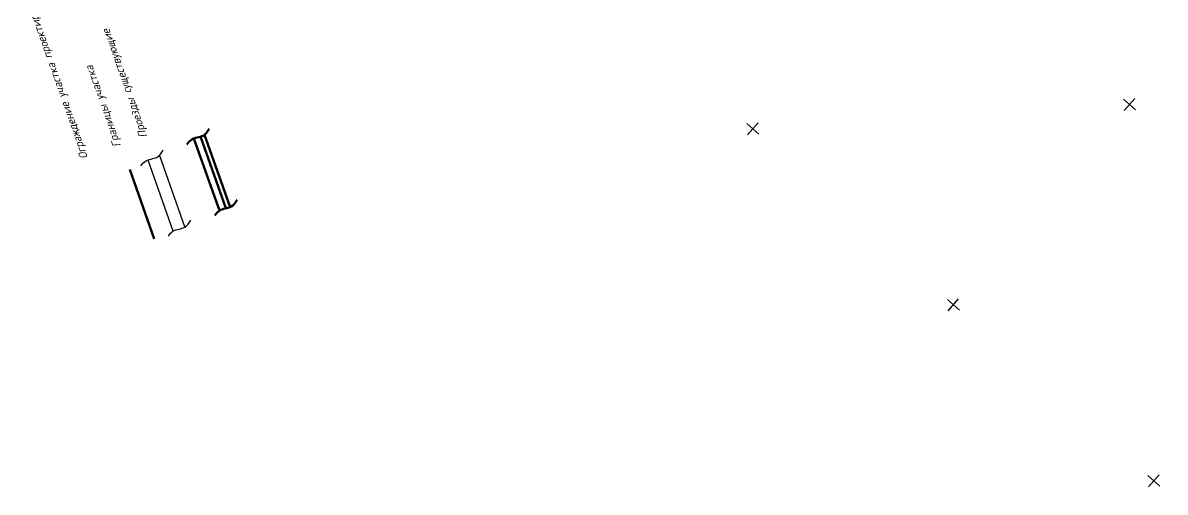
# Model space of a CAD drawing. Header units: millimetres. Extents: x -2893842 to -949497, y -1203244 to 262218.
# Drawn here: x -2700963 to -2486928, y -753565 to -665563 of the extents above; entities that cross this region are included whole.
import ezdxf

# ---------------------------------------------------------------- set-up
doc = ezdxf.new("R2010")
doc.units = ezdxf.units.MM
doc.layers.get('0').update_dxf_attribs({"lineweight": 5})
for name, color, linetype in [('!!!_ Размеры', 7, 'Continuous'), ('02_сетка', 253, 'Continuous'), ('10_Границы покрытий и угодий', 253, 'Continuous'), ('61_Отметки высоты поверхности', 253, 'Continuous'), ('65_Границы', 253, 'Continuous')]:
    doc.layers.add(name, color=color, linetype=linetype)
doc.layers.add('!!Fence', color=1, linetype='Continuous', lineweight=30)
doc.styles.add('STEP PR', font='isocpeui.ttf')

# ---------------------------------------------------------------- blocks, each defined once
blk = doc.blocks.new('BL_333')
at = {"color": 0}
for p, q in [((-3, 0), (3, 0)), ((0, -3), (0, 3))]:
    blk.add_line(p, q, dxfattribs=at)
blk = doc.blocks.new('Топо_07.04.17')
at = {"layer": '02_сетка', "color": 3, "linetype": 'Continuous'}
for p, q in [((-697722, -498233), (-695501, -496216)), ((-695604, -498335), (-697620, -496114)), ((-627094, -501652), (-624873, -499636)), ((-624976, -501755), (-626992, -499533)), ((-664118, -535256), (-661897, -533240)), ((-661999, -535359), (-664016, -533138)), ((-630514, -572280), (-628292, -570264)), ((-628395, -572383), (-630411, -570161))]:
    blk.add_line(p, q, dxfattribs=at)
at = {"layer": '02_сетка', "color": 92, "xscale": 500.0000000002746, "yscale": 500.0000000002746, "zscale": 500.0000000002746, "rotation": 42.22816425403256}
blk.add_blockref('BL_333', (-629403, -571272), dxfattribs=at)

msp = doc.modelspace()

# ---------------------------------------------------------------- linework, layer by layer
at = {"layer": '!!Fence', "color": 5, "lineweight": 25}
for points in [[(-2662979.19429, -700378.23635), (-2667731.56759, -686942.32071)], [(-2662783.19552, -700332.59546), (-2667541.10876, -686881.01729)]]:
    msp.add_lwpolyline(points, dxfattribs=at)
at = {"layer": '!!Fence', "color": 5, "lineweight": 50}
for points in [[(-2662115.28834, -700121.71249), (-2666920.6097, -686536.10203)], [(-2664113.91444, -700768.76723), (-2668897.99543, -687243.20757)]]:
    msp.add_lwpolyline(points, dxfattribs=at)
for points in [[(-2670214.84113, -688392.56578, -67199.99998), (-2669391.55118, -687477.28246, -67199.99998), (-2667183.78049, -686719.74236, -67199.99998), (-2666030.98251, -685431.07893, -67199.99998)], [(-2664969.45011, -701705.02809, -67199.99998), (-2664146.16015, -700789.74477, -67199.99998), (-2661938.38946, -700032.20467, -67199.99998), (-2660785.59149, -698743.54124, -67199.99998)]]:
    msp.add_spline(points, degree=3, dxfattribs=at)
at = {"layer": '10_Границы покрытий и угодий', "color": 3, "linetype": 'Continuous', "lineweight": 30}
for points in [[(-2672797.56672, -704601.31395), (-2677507.58917, -691285.1327)], [(-2670598.58948, -703823.52098), (-2675308.61193, -690507.33973)]]:
    msp.add_lwpolyline(points, dxfattribs=at)
at = {"layer": '10_Границы покрытий и угодий', "color": 7, "linetype": 'Continuous', "lineweight": 30}
for points in [[(-2678834.18295, -692406.93112, -67199.99998), (-2678010.89299, -691491.64781, -67199.99998), (-2675803.1223, -690734.10771, -67199.99998), (-2674650.32433, -689445.44427, -67199.99998)], [(-2673653.10239, -705537.57481, -67199.99998), (-2672829.81244, -704622.29149, -67199.99998), (-2670622.04175, -703864.75139, -67199.99998), (-2669469.24377, -702576.08796, -67199.99998)]]:
    msp.add_spline(points, degree=3, dxfattribs=at)
at = {"layer": '65_Границы', "color": 1, "linetype": 'Continuous', "lineweight": 50}
msp.add_lwpolyline([(-2676331.38008, -706034.10025), (-2680925.84847, -693044.61358)], dxfattribs=at)

# ---------------------------------------------------------------- block references
at = {"layer": '!!!_ Размеры', "color": 1, "lineweight": 0, "rotation": 6.471407436947433}
msp.add_blockref('Топо_07.04.17', (-1928038.79367, -112877.83782), dxfattribs=at)

# ---------------------------------------------------------------- texts
at = {"layer": '61_Отметки высоты поверхности', "color": 7, "linetype": 'Continuous', "lineweight": 15, "style": 'STEP PR'}
for s, p in [('Ограждение участка проектируемое', (-2688763.7094, -690803.24708, -67199.99998)), ('Проезды существующие', (-2677616.53552, -686860.41706, -67199.99998)), ('Границы участка', (-2682559.11487, -688608.64046, -67199.99998))]:
    msp.add_text(s, height=1500, rotation=109.4790279223, dxfattribs=at).set_placement(p)

doc.saveas('drawing.dxf')
